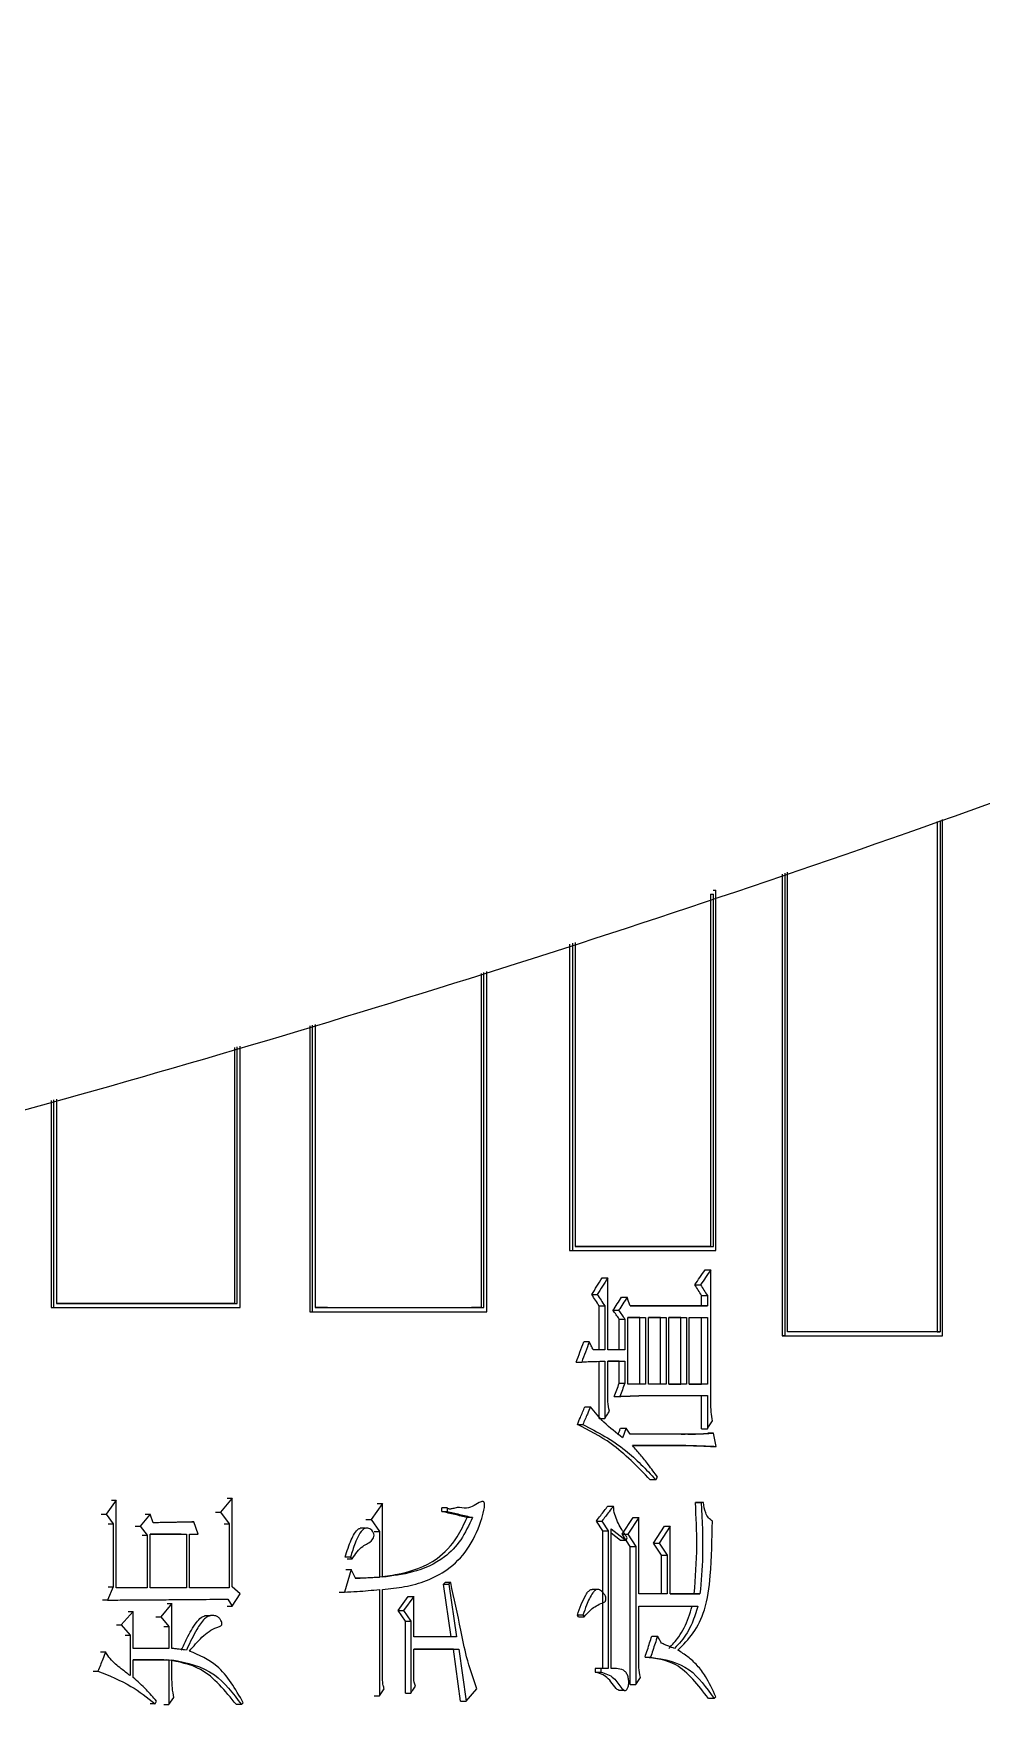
# Model space of a CAD drawing. Header units: millimetres. Extents: x 2642 to 4256, y 821 to 2003.
# Drawn here: x 3272.55 to 3284.23, y 1112.85 to 1133.43 of the extents above; entities that cross this region are included whole.
import ezdxf

# ---------------------------------------------------------------- set-up
doc = ezdxf.new("R2010")
doc.units = ezdxf.units.MM

msp = doc.modelspace()

# ---------------------------------------------------------------- linework, layer by layer
at = {"color": 7, "linetype": 'Continuous', "lineweight": 25}
for p, q in [((3283.686, 1123.724), (3283.686, 1117.44)), ((3283.723, 1123.738), (3283.723, 1117.44)), ((3283.753, 1117.39), (3283.753, 1123.749)), ((3281.774, 1123.077), (3281.774, 1117.39)), ((3281.81, 1123.089), (3281.81, 1117.39)), ((3281.841, 1117.44), (3281.841, 1123.099)), ((3280.925, 1122.88), (3280.96, 1122.88)), ((3280.96, 1118.439), (3280.96, 1122.88)), ((3280.893, 1122.83), (3280.928, 1122.83)), ((3280.893, 1122.83), (3280.893, 1118.489)), ((3280.928, 1118.489), (3280.928, 1122.83)), ((3279.224, 1122.236), (3279.224, 1118.489)), ((3279.156, 1122.213), (3279.156, 1118.439)), ((3279.191, 1122.225), (3279.191, 1118.439)), ((3278.068, 1121.854), (3278.068, 1117.736)), ((3278.101, 1117.736), (3278.101, 1121.865)), ((3278.135, 1117.686), (3278.135, 1121.876)), ((3275.954, 1121.206), (3275.954, 1117.686)), ((3275.986, 1121.216), (3275.986, 1117.686)), ((3276.021, 1121.226), (3276.021, 1117.736)), ((3275.029, 1120.939), (3275.029, 1117.786)), ((3275.06, 1117.786), (3275.06, 1120.949)), ((3275.095, 1117.736), (3275.095, 1120.959)), ((3272.767, 1120.287), (3272.767, 1117.736)), ((3272.796, 1120.295), (3272.796, 1117.736)), ((3272.833, 1120.306), (3272.833, 1117.786)), ((3279.156, 1118.439), (3280.925, 1118.439)), ((3279.156, 1118.439), (3279.191, 1118.439)), ((3279.191, 1118.439), (3280.96, 1118.439)), ((3279.224, 1118.489), (3280.928, 1118.489)), ((3280.893, 1118.489), (3279.224, 1118.489)), ((3280.893, 1118.489), (3280.928, 1118.489)), ((3280.925, 1118.439), (3280.96, 1118.439)), ((3280.825, 1118.201), (3280.895, 1118.201)), ((3279.557, 1118.103), (3279.626, 1118.103)), ((3279.626, 1117.216), (3279.626, 1118.103)), ((3280.7, 1118.017), (3280.77, 1118.017)), ((3272.767, 1117.736), (3275.064, 1117.736)), ((3272.767, 1117.736), (3272.796, 1117.736)), ((3275.029, 1117.786), (3275.06, 1117.786)), ((3275.064, 1117.736), (3275.095, 1117.736)), ((3276.172, 1117.736), (3276.021, 1117.736)), ((3278.068, 1117.736), (3277.946, 1117.736)), ((3278.068, 1117.736), (3278.101, 1117.736)), ((3279.429, 1117.898), (3279.498, 1117.898)), ((3279.521, 1117.757), (3279.59, 1117.757)), ((3279.521, 1117.216), (3279.521, 1117.757)), ((3279.59, 1117.757), (3279.59, 1117.216)), ((3279.691, 1117.703), (3279.76, 1117.703)), ((3279.797, 1117.865), (3279.866, 1117.865)), ((3280.854, 1117.757), (3279.902, 1117.757)), ((3279.902, 1117.757), (3280.783, 1117.757)), ((3280.783, 1117.887), (3280.854, 1117.887)), ((3280.783, 1117.757), (3280.783, 1117.887)), ((3280.783, 1117.757), (3280.854, 1117.757)), ((3280.854, 1117.887), (3280.854, 1117.757)), ((3275.954, 1117.686), (3276.021, 1117.686)), ((3275.954, 1117.686), (3275.986, 1117.686)), ((3276.512, 1117.686), (3278.101, 1117.686)), ((3278.101, 1117.686), (3278.135, 1117.686)), ((3279.769, 1117.595), (3279.838, 1117.595)), ((3279.769, 1117.216), (3279.769, 1117.595)), ((3279.838, 1117.595), (3279.838, 1117.216)), ((3279.874, 1116.794), (3279.874, 1117.616)), ((3279.874, 1117.616), (3280.092, 1117.616)), ((3280.022, 1117.616), (3279.874, 1117.616)), ((3280.022, 1117.616), (3280.092, 1117.616)), ((3280.022, 1116.794), (3280.022, 1117.616)), ((3280.092, 1117.616), (3280.092, 1116.794)), ((3280.127, 1116.794), (3280.127, 1117.616)), ((3280.127, 1117.616), (3280.345, 1117.616)), ((3280.275, 1117.616), (3280.127, 1117.616)), ((3280.275, 1117.616), (3280.345, 1117.616)), ((3280.275, 1116.794), (3280.275, 1117.616)), ((3280.345, 1117.616), (3280.345, 1116.794)), ((3280.38, 1116.794), (3280.38, 1117.616)), ((3280.38, 1117.616), (3280.596, 1117.616)), ((3280.526, 1117.616), (3280.38, 1117.616)), ((3280.526, 1117.616), (3280.596, 1117.616)), ((3280.526, 1116.794), (3280.526, 1117.616)), ((3280.596, 1117.616), (3280.596, 1116.794)), ((3280.631, 1116.794), (3280.631, 1117.616)), ((3280.631, 1117.616), (3280.854, 1117.616)), ((3280.783, 1116.794), (3280.783, 1117.616)), ((3280.854, 1117.616), (3280.854, 1116.794)), ((3279.399, 1117.314), (3279.33, 1117.314)), ((3281.774, 1117.39), (3283.716, 1117.39)), ((3281.81, 1117.39), (3281.774, 1117.39)), ((3283.686, 1117.44), (3283.723, 1117.44)), ((3279.59, 1117.216), (3279.448, 1117.216)), ((3279.838, 1117.216), (3279.626, 1117.216)), ((3279.237, 1117.065), (3279.306, 1117.065)), ((3279.521, 1116.372), (3279.521, 1117.076)), ((3279.59, 1117.076), (3279.59, 1116.372)), ((3279.626, 1117.076), (3279.838, 1117.076)), ((3279.626, 1116.675), (3279.626, 1117.076)), ((3279.769, 1117.076), (3279.626, 1117.076)), ((3279.769, 1117.076), (3279.838, 1117.076)), ((3279.769, 1116.805), (3279.769, 1117.076)), ((3279.838, 1117.076), (3279.838, 1116.805)), ((3279.769, 1116.805), (3279.838, 1116.805)), ((3280.092, 1116.794), (3279.874, 1116.794)), ((3280.345, 1116.794), (3280.127, 1116.794)), ((3280.596, 1116.794), (3280.38, 1116.794)), ((3280.38, 1116.794), (3280.526, 1116.794)), ((3280.596, 1116.794), (3280.526, 1116.794)), ((3280.854, 1116.794), (3280.631, 1116.794)), ((3280.631, 1116.794), (3280.783, 1116.794)), ((3280.854, 1116.794), (3280.783, 1116.794)), ((3279.344, 1116.513), (3279.413, 1116.513)), ((3279.705, 1116.643), (3279.775, 1116.643)), ((3280.071, 1116.654), (3280.854, 1116.654)), ((3280.783, 1116.243), (3280.783, 1116.654)), ((3280.854, 1116.654), (3280.854, 1116.243)), ((3279.252, 1116.297), (3279.32, 1116.297)), ((3279.521, 1116.372), (3279.59, 1116.372)), ((3279.783, 1116.253), (3279.852, 1116.253)), ((3279.902, 1116.178), (3279.852, 1116.253)), ((3280.603, 1116.178), (3279.902, 1116.178)), ((3280.533, 1116.178), (3280.579, 1116.178)), ((3280.783, 1116.243), (3280.854, 1116.243)), ((3280.93, 1116.189), (3280.859, 1116.189)), ((3280.964, 1116.026), (3280.93, 1116.189)), ((3279.93, 1116.037), (3280.631, 1116.037)), ((3280.561, 1116.037), (3279.93, 1116.037)), ((3280.561, 1116.037), (3280.631, 1116.037)), ((3280.894, 1116.026), (3280.964, 1116.026)), ((3280.218, 1115.615), (3280.24, 1115.648)), ((3280.218, 1115.615), (3280.149, 1115.615)), ((3273.57, 1115.366), (3273.446, 1115.193)), ((3273.51, 1115.366), (3273.57, 1115.366)), ((3273.57, 1114.285), (3273.57, 1115.366)), ((3274.999, 1115.388), (3274.854, 1115.215)), ((3274.936, 1115.388), (3274.999, 1115.388)), ((3274.999, 1114.296), (3274.999, 1115.388)), ((3276.851, 1115.323), (3276.71, 1115.128)), ((3276.786, 1115.323), (3276.851, 1115.323)), ((3276.851, 1114.415), (3276.851, 1115.323)), ((3277.647, 1115.269), (3277.58, 1115.269)), ((3277.58, 1115.226), (3277.58, 1115.269)), ((3277.647, 1115.269), (3277.647, 1115.226)), ((3279.628, 1115.291), (3279.697, 1115.291)), ((3280.707, 1115.334), (3280.777, 1115.334)), ((3280.734, 1115.334), (3280.707, 1115.334)), ((3280.805, 1115.334), (3280.734, 1115.334)), ((3280.805, 1115.334), (3280.777, 1115.334)), ((3273.386, 1115.193), (3273.446, 1115.193)), ((3273.446, 1115.193), (3273.532, 1115.074)), ((3273.471, 1115.074), (3273.532, 1115.074)), ((3273.532, 1115.074), (3273.532, 1114.296)), ((3273.803, 1115.042), (3273.864, 1115.042)), ((3273.988, 1115.193), (3273.864, 1115.042)), ((3273.864, 1115.042), (3273.949, 1114.934)), ((3273.927, 1115.193), (3273.988, 1115.193)), ((3274.026, 1115.085), (3273.988, 1115.193)), ((3274.464, 1115.096), (3274.526, 1115.096)), ((3274.579, 1114.945), (3274.526, 1115.096)), ((3274.792, 1115.215), (3274.854, 1115.215)), ((3274.854, 1115.215), (3274.961, 1115.074)), ((3274.898, 1115.074), (3274.961, 1115.074)), ((3274.961, 1115.074), (3274.961, 1114.285)), ((3276.645, 1115.128), (3276.71, 1115.128)), ((3276.71, 1115.128), (3276.814, 1114.977)), ((3277.58, 1115.226), (3277.647, 1115.226)), ((3277.961, 1115.15), (3277.894, 1115.15)), ((3279.486, 1115.107), (3279.555, 1115.107)), ((3279.564, 1114.988), (3279.486, 1115.107)), ((3279.555, 1115.107), (3279.633, 1114.988)), ((3279.804, 1114.945), (3279.938, 1115.15)), ((3280.008, 1115.15), (3279.874, 1114.945)), ((3279.938, 1115.15), (3280.008, 1115.15)), ((3280.008, 1114.209), (3280.008, 1115.15)), ((3280.191, 1114.836), (3280.324, 1115.042)), ((3280.394, 1115.042), (3280.261, 1114.836)), ((3280.324, 1115.042), (3280.394, 1115.042)), ((3280.394, 1114.209), (3280.394, 1115.042)), ((3273.888, 1114.934), (3273.949, 1114.934)), ((3273.949, 1114.934), (3273.949, 1114.285)), ((3273.988, 1114.285), (3273.988, 1114.945)), ((3273.988, 1114.945), (3274.434, 1114.945)), ((3274.372, 1114.945), (3273.988, 1114.945)), ((3274.372, 1114.945), (3274.434, 1114.945)), ((3274.434, 1114.945), (3274.434, 1114.285)), ((3274.472, 1114.945), (3274.579, 1114.945)), ((3274.472, 1114.285), (3274.472, 1114.945)), ((3274.517, 1114.945), (3274.579, 1114.945)), ((3276.639, 1115.018), (3276.574, 1115.018)), ((3276.749, 1114.977), (3276.814, 1114.977)), ((3276.814, 1114.977), (3276.814, 1114.415)), ((3279.564, 1114.988), (3279.633, 1114.988)), ((3279.564, 1113.29), (3279.564, 1114.988)), ((3279.633, 1114.988), (3279.633, 1113.29)), ((3279.668, 1115.01), (3279.852, 1114.869)), ((3279.668, 1113.29), (3279.668, 1115.01)), ((3279.783, 1114.869), (3279.668, 1114.957)), ((3279.852, 1114.869), (3279.783, 1114.869)), ((3279.804, 1114.945), (3279.874, 1114.945)), ((3279.903, 1114.793), (3279.804, 1114.945)), ((3279.852, 1114.869), (3279.866, 1114.901)), ((3279.874, 1114.945), (3279.972, 1114.793)), ((3280.191, 1114.836), (3280.261, 1114.836)), ((3280.289, 1114.685), (3280.191, 1114.836)), ((3280.261, 1114.836), (3280.359, 1114.685)), ((3276.415, 1114.642), (3276.479, 1114.642)), ((3279.903, 1114.793), (3279.972, 1114.793)), ((3279.903, 1113.095), (3279.903, 1114.793)), ((3279.972, 1114.793), (3279.972, 1113.095)), ((3280.289, 1114.685), (3280.359, 1114.685)), ((3280.289, 1114.209), (3280.289, 1114.685)), ((3280.359, 1114.685), (3280.359, 1114.209)), ((3276.465, 1114.512), (3276.382, 1114.231)), ((3276.4, 1114.512), (3276.465, 1114.512)), ((3276.517, 1114.404), (3276.465, 1114.512)), ((3276.749, 1114.415), (3276.814, 1114.415)), ((3273.532, 1114.296), (3273.462, 1114.133)), ((3273.949, 1114.285), (3273.57, 1114.285)), ((3274.434, 1114.285), (3273.988, 1114.285)), ((3274.961, 1114.285), (3274.472, 1114.285)), ((3275.098, 1114.209), (3274.999, 1114.296)), ((3274.999, 1114.058), (3275.098, 1114.209)), ((3276.318, 1114.231), (3276.382, 1114.231)), ((3276.814, 1114.263), (3276.814, 1112.954)), ((3276.851, 1113.171), (3276.851, 1114.263)), ((3277.624, 1114.35), (3277.602, 1114.328)), ((3277.602, 1114.328), (3277.669, 1114.328)), ((3277.697, 1113.679), (3277.602, 1114.328)), ((3277.691, 1114.35), (3277.624, 1114.35)), ((3277.691, 1114.35), (3277.669, 1114.328)), ((3277.669, 1114.328), (3277.764, 1113.679)), ((3279.505, 1114.265), (3279.435, 1114.265)), ((3280.359, 1114.209), (3280.008, 1114.209)), ((3280.763, 1114.209), (3280.394, 1114.209)), ((3280.394, 1114.209), (3280.693, 1114.209)), ((3280.693, 1114.209), (3280.763, 1114.209)), ((3273.462, 1114.133), (3273.401, 1114.133)), ((3274.257, 1114.09), (3274.119, 1113.928)), ((3274.196, 1114.09), (3274.257, 1114.09)), ((3274.257, 1113.538), (3274.257, 1114.09)), ((3274.936, 1114.058), (3274.999, 1114.058)), ((3274.946, 1114.144), (3274.999, 1114.058)), ((3277.044, 1114.003), (3277.169, 1114.177)), ((3277.044, 1114.003), (3277.11, 1114.003)), ((3277.133, 1113.874), (3277.044, 1114.003)), ((3277.235, 1114.177), (3277.11, 1114.003)), ((3277.11, 1114.003), (3277.198, 1113.874)), ((3277.169, 1114.177), (3277.235, 1114.177)), ((3277.235, 1113.679), (3277.235, 1114.177)), ((3280.008, 1113.398), (3280.008, 1114.058)), ((3280.008, 1114.058), (3280.735, 1114.058)), ((3273.572, 1113.83), (3273.632, 1113.83)), ((3273.779, 1113.993), (3273.632, 1113.83)), ((3273.632, 1113.83), (3273.741, 1113.701)), ((3273.718, 1113.993), (3273.779, 1113.993)), ((3273.779, 1113.538), (3273.779, 1113.993)), ((3274.057, 1113.928), (3274.119, 1113.928)), ((3274.119, 1113.928), (3274.219, 1113.809)), ((3274.157, 1113.809), (3274.219, 1113.809)), ((3274.219, 1113.809), (3274.219, 1113.538)), ((3274.722, 1113.939), (3274.659, 1113.939)), ((3277.133, 1113.874), (3277.198, 1113.874)), ((3277.133, 1112.987), (3277.133, 1113.874)), ((3279.32, 1113.949), (3279.252, 1113.949)), ((3279.266, 1113.928), (3279.252, 1113.949)), ((3279.266, 1113.928), (3279.334, 1113.928)), ((3279.32, 1113.949), (3279.334, 1113.928)), ((3273.68, 1113.701), (3273.741, 1113.701)), ((3273.741, 1113.701), (3273.741, 1113.203)), ((3277.764, 1113.679), (3277.235, 1113.679)), ((3280.17, 1113.69), (3280.24, 1113.69)), ((3273.378, 1113.495), (3273.438, 1113.495)), ((3274.219, 1113.538), (3273.779, 1113.538)), ((3273.779, 1113.398), (3274.219, 1113.398)), ((3273.779, 1113.181), (3273.779, 1113.398)), ((3274.157, 1113.398), (3273.779, 1113.398)), ((3274.157, 1113.398), (3274.219, 1113.398)), ((3274.219, 1113.398), (3274.219, 1112.846)), ((3274.257, 1113.149), (3274.257, 1113.398)), ((3277.235, 1113.528), (3277.793, 1113.528)), ((3277.235, 1113.203), (3277.235, 1113.528)), ((3277.726, 1113.528), (3277.235, 1113.528)), ((3277.726, 1113.528), (3277.793, 1113.528)), ((3277.814, 1112.889), (3277.726, 1113.528)), ((3277.793, 1113.528), (3277.881, 1112.889)), ((3280.086, 1113.43), (3280.155, 1113.43)), ((3273.285, 1113.257), (3273.345, 1113.257)), ((3279.472, 1113.29), (3279.472, 1113.246)), ((3279.541, 1113.29), (3279.472, 1113.29)), ((3279.472, 1113.246), (3279.541, 1113.246)), ((3279.541, 1113.29), (3279.541, 1113.246)), ((3279.633, 1113.29), (3279.541, 1113.29)), ((3279.7, 1113.291), (3279.668, 1113.291)), ((3279.972, 1113.095), (3280.029, 1113.181)), ((3276.814, 1112.954), (3276.873, 1113.041)), ((3277.133, 1112.987), (3277.198, 1112.987)), ((3277.881, 1112.889), (3278.012, 1113.041)), ((3279.762, 1113.022), (3279.831, 1113.022)), ((3279.903, 1113.095), (3279.972, 1113.095)), ((3274.05, 1112.857), (3274.065, 1112.889)), ((3274.219, 1112.846), (3274.28, 1112.933)), ((3275.113, 1112.846), (3275.136, 1112.868)), ((3276.749, 1112.954), (3276.814, 1112.954)), ((3277.814, 1112.889), (3277.881, 1112.889)), ((3280.937, 1112.922), (3280.866, 1112.922)), ((3280.937, 1112.922), (3280.958, 1112.943))]:
    msp.add_line(p, q, dxfattribs=at)
at = {"color": 7, "linetype": 'Continuous', "lineweight": 25, "flags": 128}
for points in [[(3280.895, 1116.6), (3280.895, 1117.194), (3280.895, 1118.201)], [(3279.902, 1117.757), (3279.884, 1117.811), (3279.866, 1117.865)], [(3279.852, 1116.253), (3279.836, 1116.209), (3279.823, 1116.172), (3279.81, 1116.134)], [(3276.457, 1114.663), (3276.433, 1114.663), (3276.413, 1114.663), (3276.392, 1114.663)], [(3276.457, 1114.663), (3276.468, 1114.653), (3276.479, 1114.642)], [(3273.471, 1114.296), (3273.486, 1114.296), (3273.501, 1114.296), (3273.532, 1114.296)], [(3277.198, 1113.874), (3277.198, 1113.43), (3277.198, 1112.987)], [(3274.05, 1112.857), (3274.026, 1112.857), (3274.007, 1112.857), (3273.988, 1112.857)], [(3274.157, 1112.846), (3274.172, 1112.846), (3274.188, 1112.846), (3274.219, 1112.846)], [(3275.113, 1112.846), (3275.09, 1112.846), (3275.07, 1112.846), (3275.05, 1112.846)]]:
    msp.add_lwpolyline(points, dxfattribs=at)
at = {"color": 7, "linetype": 'Continuous', "lineweight": 25}
for points, knots in [([(3226.434, 1113.962), (3228.995, 1113.987), (3232.575, 1114.021), (3237.844, 1114.3), (3242.309, 1114.636), (3247.625, 1115.201), (3253.194, 1115.974), (3259.007, 1116.985), (3264.978, 1118.241), (3271.054, 1119.751), (3277.192, 1121.522), (3283.358, 1123.556), (3289.521, 1125.856), (3295.658, 1128.421), (3301.746, 1131.251), (3307.766, 1134.345), (3313.698, 1137.7), (3319.527, 1141.312), (3325.237, 1145.177), (3330.813, 1149.291), (3336.24, 1153.649), (3341.506, 1158.243), (3346.597, 1163.067), (3351.502, 1168.115), (3356.209, 1173.378), (3360.707, 1178.848), (3364.985, 1184.516), (3369.034, 1190.373), (3372.843, 1196.41), (3376.405, 1202.616), (3379.71, 1208.981), (3382.751, 1215.493), (3385.52, 1222.142), (3388.01, 1228.917), (3390.216, 1235.804), (3392.131, 1242.793), (3393.749, 1249.871), (3395.067, 1257.025), (3396.08, 1264.241), (3396.784, 1271.509), (3397.177, 1278.813), (3397.256, 1286.141), (3397.019, 1293.479), (3396.465, 1300.813), (3395.593, 1308.131), (3394.402, 1315.418), (3392.894, 1322.661), (3391.069, 1329.845), (3388.929, 1336.958), (3386.475, 1343.986), (3383.71, 1350.914), (3380.637, 1357.731), (3377.26, 1364.421), (3373.583, 1370.973), (3369.609, 1377.373), (3365.344, 1383.609), (3360.793, 1389.667), (3355.961, 1395.535), (3350.854, 1401.201), (3345.477, 1406.654), (3340.03, 1411.701), (3334.557, 1416.354), (3329.099, 1420.623), (3323.474, 1424.666), (3317.692, 1428.474), (3311.765, 1432.042), (3305.703, 1435.364), (3299.517, 1438.434), (3293.22, 1441.248), (3286.826, 1443.8), (3280.351, 1446.086), (3273.814, 1448.102), (3267.239, 1449.845), (3260.666, 1451.309), (3254.172, 1452.491), (3247.882, 1453.388), (3242.359, 1453.972), (3237.476, 1454.339), (3232.652, 1454.579), (3226.677, 1454.696), (3221.161, 1454.586), (3215.891, 1454.314), (3211.427, 1453.976), (3206.111, 1453.411), (3200.542, 1452.638), (3194.729, 1451.628), (3188.757, 1450.372), (3182.681, 1448.861), (3176.543, 1447.091), (3170.378, 1445.056), (3164.215, 1442.757), (3158.078, 1440.192), (3151.99, 1437.361), (3145.97, 1434.268), (3140.037, 1430.913), (3134.208, 1427.301), (3128.498, 1423.435), (3122.923, 1419.321), (3117.496, 1414.964), (3112.23, 1410.37), (3107.139, 1405.545), (3102.234, 1400.497), (3097.527, 1395.235), (3093.029, 1389.765), (3088.751, 1384.096), (3084.702, 1378.239), (3080.893, 1372.202), (3077.331, 1365.997), (3074.026, 1359.632), (3070.983, 1353.12), (3068.221, 1346.468), (3065.884, 1340.186), (3064.606, 1336.081), (3064.042, 1334.273)], [0, 0, 0, 0, 0.0102074, 0.014274, 0.021037, 0.0280561, 0.0355867, 0.0434511, 0.0515783, 0.0599113, 0.0684099, 0.0770439, 0.085791, 0.0946336, 0.1035582, 0.112554, 0.1216124, 0.1307262, 0.1398897, 0.1490979, 0.1583469, 0.1676331, 0.1769537, 0.1863062, 0.1956884, 0.2050985, 0.2145348, 0.2239961, 0.233481, 0.2429885, 0.2525178, 0.262068, 0.2716385, 0.2812287, 0.2908382, 0.3004664, 0.3101132, 0.3197782, 0.3294613, 0.3391624, 0.3488814, 0.3586183, 0.3683733, 0.3781464, 0.387938, 0.3977483, 0.4075776, 0.4174265, 0.4272956, 0.4371854, 0.4470968, 0.4570307, 0.4669882, 0.4769704, 0.486979, 0.4970156, 0.5070822, 0.5171812, 0.5273154, 0.5374882, 0.5477037, 0.5569145, 0.5661226, 0.5753266, 0.5845258, 0.5937191, 0.6029052, 0.6120821, 0.6212471, 0.6303962, 0.6395236, 0.6486197, 0.6576679, 0.6666375, 0.6754633, 0.6839789, 0.6919633, 0.6976055, 0.7035012, 0.7112199, 0.7214273, 0.7254939, 0.7322569, 0.739276, 0.7468066, 0.754671, 0.7627982, 0.7711312, 0.7796298, 0.7882638, 0.7970109, 0.8058535, 0.8147781, 0.8237739, 0.8328323, 0.8419461, 0.8511096, 0.8603178, 0.8695668, 0.878853, 0.8881736, 0.8975261, 0.9069083, 0.9163184, 0.9257547, 0.935216, 0.9447009, 0.9542084, 0.9637377, 0.9732879, 0.9828584, 0.9924486, 1, 1, 1, 1]), ([(3280.7, 1118.017), (3280.721, 1118.047), (3280.762, 1118.109), (3280.804, 1118.17), (3280.825, 1118.201)], [0, 0, 0, 0, 0.499999, 1, 1, 1, 1]), ([(3280.895, 1118.201), (3280.874, 1118.17), (3280.833, 1118.109), (3280.791, 1118.047), (3280.77, 1118.017)], [0, 0, 0, 0, 0.5, 1, 1, 1, 1]), ([(3279.429, 1117.898), (3279.451, 1117.932), (3279.493, 1118), (3279.536, 1118.069), (3279.557, 1118.103)], [0, 0, 0, 0, 0.499999, 1, 1, 1, 1]), ([(3279.626, 1118.103), (3279.605, 1118.069), (3279.562, 1118), (3279.519, 1117.932), (3279.498, 1117.898)], [0, 0, 0, 0, 0.5, 1, 1, 1, 1]), ([(3280.783, 1117.887), (3280.769, 1117.909), (3280.741, 1117.952), (3280.714, 1117.995), (3280.7, 1118.017)], [0, 0, 0, 0, 0.5, 1, 1, 1, 1]), ([(3280.77, 1118.017), (3280.784, 1117.995), (3280.812, 1117.952), (3280.84, 1117.909), (3280.854, 1117.887)], [0, 0, 0, 0, 0.499999, 1, 1, 1, 1]), ([(3272.796, 1117.736), (3273.029, 1117.736), (3273.495, 1117.736), (3274.262, 1117.736), (3274.793, 1117.736), (3275.095, 1117.736)], [0, 0, 0, 0, 0.300085, 0.60017, 1, 1, 1, 1]), ([(3272.833, 1117.786), (3273.065, 1117.786), (3273.531, 1117.786), (3274.274, 1117.786), (3274.781, 1117.786), (3275.06, 1117.786)], [0, 0, 0, 0, 0.30968, 0.61936, 1, 1, 1, 1]), ([(3275.029, 1117.786), (3274.846, 1117.786), (3274.479, 1117.786), (3273.75, 1117.786), (3273.197, 1117.786), (3272.833, 1117.786)], [0, 0, 0, 0, 0.2534485, 0.506897, 1, 1, 1, 1]), ([(3276.021, 1117.736), (3276.239, 1117.736), (3276.674, 1117.736), (3277.368, 1117.736), (3277.841, 1117.736), (3278.101, 1117.736)], [0, 0, 0, 0, 0.309921, 0.619841, 1, 1, 1, 1]), ([(3279.521, 1117.757), (3279.506, 1117.781), (3279.475, 1117.827), (3279.445, 1117.874), (3279.429, 1117.898)], [0, 0, 0, 0, 0.5, 1, 1, 1, 1]), ([(3279.498, 1117.898), (3279.513, 1117.874), (3279.544, 1117.827), (3279.575, 1117.781), (3279.59, 1117.757)], [0, 0, 0, 0, 0.499999, 1, 1, 1, 1]), ([(3279.691, 1117.703), (3279.709, 1117.73), (3279.744, 1117.784), (3279.78, 1117.838), (3279.797, 1117.865)], [0, 0, 0, 0, 0.4999987, 1, 1, 1, 1]), ([(3279.769, 1117.595), (3279.756, 1117.613), (3279.73, 1117.649), (3279.704, 1117.685), (3279.691, 1117.703)], [0, 0, 0, 0, 0.5000002, 1, 1, 1, 1]), ([(3279.866, 1117.865), (3279.849, 1117.838), (3279.813, 1117.784), (3279.778, 1117.73), (3279.76, 1117.703)], [0, 0, 0, 0, 0.499999, 1, 1, 1, 1]), ([(3279.76, 1117.703), (3279.773, 1117.685), (3279.799, 1117.649), (3279.825, 1117.613), (3279.838, 1117.595)], [0, 0, 0, 0, 0.499999, 1, 1, 1, 1]), ([(3275.986, 1117.686), (3276.204, 1117.686), (3276.639, 1117.686), (3277.357, 1117.686), (3277.852, 1117.686), (3278.135, 1117.686)], [0, 0, 0, 0, 0.300081, 0.600162, 1, 1, 1, 1]), ([(3279.237, 1117.065), (3279.253, 1117.106), (3279.284, 1117.189), (3279.314, 1117.272), (3279.33, 1117.314)], [0, 0, 0, 0, 0.5, 1, 1, 1, 1]), ([(3279.399, 1117.314), (3279.383, 1117.272), (3279.352, 1117.189), (3279.321, 1117.106), (3279.306, 1117.065)], [0, 0, 0, 0, 0.499999, 1, 1, 1, 1]), ([(3279.448, 1117.216), (3279.44, 1117.232), (3279.423, 1117.265), (3279.407, 1117.297), (3279.399, 1117.314)], [0, 0, 0, 0, 0.500001, 1, 1, 1, 1]), ([(3281.81, 1117.39), (3282.007, 1117.39), (3282.403, 1117.39), (3283.052, 1117.39), (3283.498, 1117.39), (3283.753, 1117.39)], [0, 0, 0, 0, 0.300081, 0.600162, 1, 1, 1, 1]), ([(3283.723, 1117.44), (3283.532, 1117.44), (3283.149, 1117.44), (3282.523, 1117.44), (3282.083, 1117.44), (3281.841, 1117.44)], [0, 0, 0, 0, 0.3099206, 0.6198411, 1, 1, 1, 1]), ([(3283.686, 1117.44), (3283.532, 1117.44), (3283.223, 1117.44), (3282.612, 1117.44), (3282.147, 1117.44), (3281.841, 1117.44)], [0, 0, 0, 0, 0.254867, 0.509735, 1, 1, 1, 1]), ([(3279.306, 1117.065), (3279.332, 1117.067), (3279.385, 1117.071), (3279.48, 1117.075), (3279.548, 1117.075), (3279.59, 1117.076)], [0, 0, 0, 0, 0.276869, 0.553757, 1, 1, 1, 1]), ([(3279.647, 1116.459), (3279.64, 1116.499), (3279.627, 1116.57), (3279.626, 1116.643), (3279.626, 1116.675)], [0, 0, 0, 0, 0.558835, 1, 1, 1, 1]), ([(3279.705, 1116.643), (3279.716, 1116.67), (3279.737, 1116.724), (3279.758, 1116.778), (3279.769, 1116.805)], [0, 0, 0, 0, 0.499999, 1, 1, 1, 1]), ([(3279.838, 1116.805), (3279.828, 1116.778), (3279.806, 1116.724), (3279.785, 1116.67), (3279.775, 1116.643)], [0, 0, 0, 0, 0.5, 1, 1, 1, 1]), ([(3279.252, 1116.297), (3279.264, 1116.326), (3279.286, 1116.376), (3279.316, 1116.448), (3279.335, 1116.492), (3279.344, 1116.513)], [0, 0, 0, 0, 0.402506, 0.701253, 1, 1, 1, 1]), ([(3279.413, 1116.513), (3279.4, 1116.484), (3279.379, 1116.433), (3279.348, 1116.361), (3279.329, 1116.318), (3279.32, 1116.297)], [0, 0, 0, 0, 0.402372, 0.701186, 1, 1, 1, 1]), ([(3279.81, 1116.134), (3279.731, 1116.194), (3279.588, 1116.3), (3279.467, 1116.448), (3279.413, 1116.513)], [0, 0, 0, 0, 0.5582906, 1, 1, 1, 1]), ([(3279.775, 1116.643), (3279.777, 1116.643), (3279.781, 1116.643), (3279.787, 1116.643), (3279.792, 1116.644), (3279.796, 1116.644), (3279.801, 1116.644), (3279.805, 1116.644), (3279.81, 1116.644), (3279.814, 1116.644), (3279.819, 1116.645), (3279.823, 1116.645), (3279.828, 1116.645), (3279.833, 1116.645), (3279.838, 1116.645), (3279.842, 1116.645), (3279.847, 1116.646), (3279.855, 1116.646), (3279.864, 1116.646), (3279.873, 1116.646), (3279.882, 1116.647), (3279.891, 1116.647), (3279.9, 1116.647), (3279.909, 1116.648), (3279.918, 1116.648), (3279.929, 1116.649), (3279.938, 1116.649), (3279.947, 1116.649), (3279.957, 1116.65), (3279.966, 1116.65), (3279.975, 1116.65), (3279.984, 1116.651), (3279.993, 1116.651), (3280.002, 1116.651), (3280.008, 1116.651), (3280.015, 1116.652), (3280.022, 1116.652), (3280.028, 1116.652), (3280.032, 1116.652), (3280.037, 1116.652), (3280.041, 1116.653), (3280.046, 1116.653), (3280.05, 1116.653), (3280.055, 1116.653), (3280.06, 1116.653), (3280.065, 1116.654), (3280.069, 1116.654), (3280.071, 1116.654)], [0, 0, 0, 0, 0.0228582, 0.0457162, 0.0571452, 0.0685742, 0.0914321, 0.1028611, 0.1142901, 0.1371481, 0.1485771, 0.1600061, 0.1828641, 0.1942931, 0.217151, 0.22858, 0.240009, 0.262867, 0.308583, 0.3314409, 0.3542989, 0.4000149, 0.4228729, 0.4457309, 0.4914468, 0.5143048, 0.5600208, 0.5828788, 0.6057367, 0.6514527, 0.6743107, 0.6971687, 0.7428846, 0.7657426, 0.7886006, 0.8114586, 0.8343166, 0.8571745, 0.8686035, 0.8800325, 0.9028905, 0.9143195, 0.9257485, 0.9486065, 0.9600355, 0.9800177, 1, 1, 1, 1]), ([(3280.916, 1116.34), (3280.911, 1116.376), (3280.902, 1116.437), (3280.896, 1116.524), (3280.895, 1116.575), (3280.895, 1116.6)], [0, 0, 0, 0, 0.425218, 0.711978, 1, 1, 1, 1]), ([(3280.149, 1115.615), (3279.994, 1115.776), (3279.719, 1116.061), (3279.393, 1116.225), (3279.252, 1116.297)], [0, 0, 0, 0, 0.563504, 1, 1, 1, 1]), ([(3279.32, 1116.297), (3279.501, 1116.202), (3279.825, 1116.033), (3280.097, 1115.744), (3280.218, 1115.615)], [0, 0, 0, 0, 0.556051, 1, 1, 1, 1]), ([(3279.59, 1116.372), (3279.6, 1116.387), (3279.619, 1116.416), (3279.638, 1116.445), (3279.647, 1116.459)], [0, 0, 0, 0, 0.5, 1, 1, 1, 1]), ([(3280.854, 1116.243), (3280.864, 1116.259), (3280.885, 1116.291), (3280.906, 1116.324), (3280.916, 1116.34)], [0, 0, 0, 0, 0.499999, 1, 1, 1, 1]), ([(3279.756, 1116.179), (3279.757, 1116.179), (3279.761, 1116.191), (3279.77, 1116.216), (3279.779, 1116.241), (3279.783, 1116.253)], [0, 0, 0, 0, 0.010312, 0.505157, 1, 1, 1, 1]), ([(3280.93, 1116.189), (3280.927, 1116.188), (3280.922, 1116.188), (3280.912, 1116.187), (3280.902, 1116.186), (3280.892, 1116.185), (3280.886, 1116.185), (3280.881, 1116.184), (3280.876, 1116.184), (3280.869, 1116.183), (3280.862, 1116.183), (3280.852, 1116.182), (3280.841, 1116.181), (3280.831, 1116.181), (3280.821, 1116.18), (3280.811, 1116.18), (3280.801, 1116.179), (3280.791, 1116.179), (3280.781, 1116.179), (3280.771, 1116.178), (3280.76, 1116.178), (3280.75, 1116.178), (3280.74, 1116.178), (3280.73, 1116.178), (3280.72, 1116.178), (3280.71, 1116.178), (3280.702, 1116.177), (3280.694, 1116.177), (3280.688, 1116.177), (3280.682, 1116.177), (3280.677, 1116.177), (3280.672, 1116.177), (3280.666, 1116.177), (3280.661, 1116.177), (3280.656, 1116.177), (3280.651, 1116.177), (3280.646, 1116.178), (3280.641, 1116.178), (3280.636, 1116.178), (3280.631, 1116.178), (3280.626, 1116.178), (3280.621, 1116.178), (3280.616, 1116.178), (3280.609, 1116.178), (3280.606, 1116.178), (3280.603, 1116.178)], [0, 0, 0, 0, 0.023274, 0.046547, 0.093095, 0.116368, 0.139642, 0.151279, 0.162916, 0.18619, 0.209463, 0.232737, 0.279285, 0.302558, 0.325832, 0.372379, 0.395653, 0.418927, 0.465474, 0.488748, 0.512022, 0.558569, 0.581843, 0.605117, 0.651664, 0.674938, 0.698211, 0.721485, 0.744759, 0.756396, 0.779669, 0.791306, 0.802943, 0.826217, 0.837854, 0.84949, 0.872764, 0.884401, 0.896038, 0.919311, 0.930948, 0.942585, 0.965859, 0.977496, 1, 1, 1, 1]), ([(3280.612, 1116.178), (3280.627, 1116.178), (3280.675, 1116.177), (3280.757, 1116.18), (3280.825, 1116.186), (3280.859, 1116.189)], [0, 0, 0, 0, 0.171827, 0.585698, 1, 1, 1, 1]), ([(3280.24, 1115.648), (3280.202, 1115.7), (3280.135, 1115.795), (3280.03, 1115.922), (3279.963, 1115.999), (3279.93, 1116.037)], [0, 0, 0, 0, 0.38007, 0.689866, 1, 1, 1, 1]), ([(3280.894, 1116.026), (3280.853, 1116.028), (3280.777, 1116.03), (3280.666, 1116.034), (3280.596, 1116.036), (3280.561, 1116.037)], [0, 0, 0, 0, 0.371274, 0.685636, 1, 1, 1, 1]), ([(3280.631, 1116.037), (3280.634, 1116.037), (3280.639, 1116.037), (3280.645, 1116.037), (3280.65, 1116.037), (3280.656, 1116.036), (3280.661, 1116.036), (3280.666, 1116.036), (3280.671, 1116.036), (3280.676, 1116.036), (3280.681, 1116.036), (3280.687, 1116.035), (3280.693, 1116.035), (3280.701, 1116.035), (3280.711, 1116.035), (3280.721, 1116.034), (3280.732, 1116.034), (3280.742, 1116.034), (3280.752, 1116.033), (3280.763, 1116.033), (3280.773, 1116.033), (3280.783, 1116.032), (3280.794, 1116.032), (3280.804, 1116.032), (3280.814, 1116.031), (3280.824, 1116.031), (3280.832, 1116.031), (3280.84, 1116.03), (3280.848, 1116.03), (3280.855, 1116.03), (3280.863, 1116.03), (3280.87, 1116.029), (3280.875, 1116.029), (3280.88, 1116.029), (3280.885, 1116.029), (3280.89, 1116.029), (3280.895, 1116.029), (3280.9, 1116.028), (3280.906, 1116.028), (3280.911, 1116.028), (3280.916, 1116.028), (3280.921, 1116.028), (3280.926, 1116.028), (3280.931, 1116.027), (3280.936, 1116.027), (3280.941, 1116.027), (3280.947, 1116.027), (3280.952, 1116.027), (3280.957, 1116.027), (3280.962, 1116.026), (3280.964, 1116.026)], [0, 0, 0, 0, 0.023174, 0.046349, 0.057936, 0.069523, 0.092698, 0.104285, 0.115872, 0.139047, 0.150634, 0.162221, 0.185396, 0.20857, 0.231745, 0.278094, 0.301268, 0.324442, 0.370791, 0.393966, 0.41714, 0.463489, 0.486664, 0.509838, 0.556187, 0.579362, 0.602536, 0.625711, 0.648885, 0.672059, 0.695234, 0.718408, 0.729996, 0.741583, 0.764757, 0.776345, 0.787932, 0.811106, 0.822693, 0.834281, 0.857455, 0.869042, 0.88063, 0.903804, 0.915391, 0.926979, 0.950153, 0.96174, 0.973327, 1, 1, 1, 1]), ([(3276.851, 1114.263), (3276.942, 1114.273), (3277.217, 1114.302), (3277.59, 1114.431), (3277.909, 1114.742), (3278.041, 1115.021), (3278.097, 1115.215), (3278.11, 1115.291), (3278.108, 1115.323), (3278.105, 1115.334), (3278.101, 1115.342), (3278.095, 1115.346), (3278.083, 1115.349), (3278.042, 1115.337), (3277.98, 1115.294), (3277.88, 1115.253), (3277.791, 1115.283), (3277.722, 1115.26), (3277.685, 1115.253), (3277.662, 1115.257), (3277.652, 1115.263), (3277.648, 1115.268), (3277.647, 1115.269)], [0, 0, 0, 0, 0.12969, 0.391826, 0.53917, 0.686254, 0.737833, 0.763743, 0.768247, 0.772786, 0.775634, 0.778494, 0.782467, 0.792759, 0.837973, 0.883317, 0.939016, 0.96559, 0.984609, 0.99227, 0.998264, 1, 1, 1, 1]), ([(3279.486, 1115.107), (3279.504, 1115.13), (3279.536, 1115.172), (3279.584, 1115.233), (3279.613, 1115.272), (3279.628, 1115.291)], [0, 0, 0, 0, 0.376207, 0.688103, 1, 1, 1, 1]), ([(3279.697, 1115.291), (3279.679, 1115.268), (3279.646, 1115.226), (3279.599, 1115.164), (3279.57, 1115.126), (3279.555, 1115.107)], [0, 0, 0, 0, 0.375947, 0.687973, 1, 1, 1, 1]), ([(3279.866, 1114.901), (3279.841, 1114.939), (3279.798, 1115.001), (3279.747, 1115.098), (3279.708, 1115.187), (3279.701, 1115.256), (3279.697, 1115.291)], [0, 0, 0, 0, 0.334836, 0.553745, 0.775373, 1, 1, 1, 1]), ([(3280.693, 1114.209), (3280.708, 1114.407), (3280.736, 1114.782), (3280.716, 1115.157), (3280.707, 1115.334)], [0, 0, 0, 0, 0.529593, 1, 1, 1, 1]), ([(3280.777, 1115.334), (3280.789, 1115.114), (3280.808, 1114.738), (3280.777, 1114.364), (3280.763, 1114.209)], [0, 0, 0, 0, 0.586461, 1, 1, 1, 1]), ([(3280.916, 1115.107), (3280.899, 1115.118), (3280.865, 1115.141), (3280.823, 1115.222), (3280.812, 1115.291), (3280.805, 1115.334)], [0, 0, 0, 0, 0.268929, 0.548046, 1, 1, 1, 1]), ([(3274.526, 1115.096), (3274.464, 1115.095), (3274.399, 1115.093), (3274.33, 1115.092), (3274.315, 1115.091), (3274.299, 1115.091), (3274.284, 1115.091), (3274.268, 1115.09), (3274.253, 1115.09), (3274.234, 1115.09), (3274.218, 1115.089), (3274.203, 1115.089), (3274.188, 1115.089), (3274.172, 1115.088), (3274.145, 1115.088), (3274.098, 1115.087), (3274.054, 1115.086), (3274.026, 1115.085)], [0, 0, 0, 0, 0.369844, 0.392959, 0.416074, 0.462305, 0.48542, 0.508535, 0.554765, 0.577881, 0.624111, 0.647226, 0.670342, 0.716572, 0.739687, 0.832148, 1, 1, 1, 1]), ([(3276.786, 1114.415), (3276.869, 1114.426), (3277.122, 1114.459), (3277.48, 1114.573), (3277.761, 1114.866), (3277.856, 1115.069), (3277.894, 1115.15)], [0, 0, 0, 0, 0.194025, 0.585754, 0.833326, 1, 1, 1, 1]), ([(3277.961, 1115.15), (3277.916, 1115.055), (3277.825, 1114.864), (3277.577, 1114.607), (3277.238, 1114.467), (3276.975, 1114.431), (3276.851, 1114.415)], [0, 0, 0, 0, 0.194334, 0.390703, 0.714344, 1, 1, 1, 1]), ([(3277.894, 1115.15), (3277.844, 1115.162), (3277.766, 1115.181), (3277.662, 1115.206), (3277.607, 1115.219), (3277.58, 1115.226)], [0, 0, 0, 0, 0.482237, 0.741118, 1, 1, 1, 1]), ([(3277.647, 1115.226), (3277.697, 1115.214), (3277.775, 1115.195), (3277.88, 1115.17), (3277.934, 1115.157), (3277.961, 1115.15)], [0, 0, 0, 0, 0.481628, 0.740814, 1, 1, 1, 1]), ([(3280.492, 1113.517), (3280.557, 1113.583), (3280.689, 1113.715), (3280.844, 1114.03), (3280.905, 1114.514), (3280.912, 1114.882), (3280.916, 1115.107)], [0, 0, 0, 0, 0.189312, 0.380663, 0.622562, 1, 1, 1, 1]), ([(3276.392, 1114.663), (3276.414, 1114.737), (3276.445, 1114.839), (3276.504, 1114.952), (3276.541, 1115.005), (3276.568, 1115.015), (3276.574, 1115.017)], [0, 0, 0, 0, 0.537893, 0.745384, 0.947325, 1, 1, 1, 1]), ([(3276.479, 1114.642), (3276.518, 1114.701), (3276.585, 1114.805), (3276.701, 1114.838), (3276.743, 1114.899), (3276.75, 1114.935), (3276.738, 1114.969), (3276.719, 1114.993), (3276.697, 1115.013), (3276.672, 1115.022), (3276.646, 1115.021), (3276.602, 1115.003), (3276.556, 1114.934), (3276.504, 1114.814), (3276.475, 1114.721), (3276.457, 1114.663)], [0, 0, 0, 0, 0.207899, 0.367255, 0.399925, 0.431308, 0.463075, 0.497006, 0.528572, 0.558381, 0.588718, 0.619577, 0.72297, 0.829976, 1, 1, 1, 1]), ([(3276.516, 1114.404), (3276.522, 1114.404), (3276.555, 1114.405), (3276.632, 1114.406), (3276.704, 1114.411), (3276.749, 1114.415)], [0, 0, 0, 0, 0.072964, 0.423407, 1, 1, 1, 1]), ([(3276.814, 1114.415), (3276.787, 1114.413), (3276.733, 1114.408), (3276.634, 1114.404), (3276.562, 1114.404), (3276.517, 1114.404)], [0, 0, 0, 0, 0.273961, 0.547941, 1, 1, 1, 1]), ([(3276.382, 1114.231), (3276.434, 1114.234), (3276.533, 1114.239), (3276.676, 1114.25), (3276.768, 1114.259), (3276.814, 1114.263)], [0, 0, 0, 0, 0.3604321, 0.6801926, 1, 1, 1, 1]), ([(3278.012, 1113.041), (3277.967, 1113.171), (3277.887, 1113.404), (3277.801, 1113.851), (3277.734, 1114.155), (3277.691, 1114.35)], [0, 0, 0, 0, 0.310143, 0.557762, 1, 1, 1, 1]), ([(3279.252, 1113.949), (3279.267, 1113.993), (3279.298, 1114.077), (3279.341, 1114.171), (3279.378, 1114.231), (3279.404, 1114.257), (3279.425, 1114.266), (3279.434, 1114.264), (3279.436, 1114.264)], [0, 0, 0, 0, 0.345691, 0.672315, 0.79105, 0.911206, 0.988404, 1, 1, 1, 1]), ([(3279.334, 1113.928), (3279.362, 1113.958), (3279.429, 1114.033), (3279.519, 1114.084), (3279.583, 1114.106), (3279.598, 1114.12), (3279.603, 1114.131), (3279.605, 1114.143), (3279.604, 1114.162), (3279.597, 1114.187), (3279.575, 1114.221), (3279.546, 1114.248), (3279.515, 1114.266), (3279.491, 1114.265), (3279.466, 1114.253), (3279.417, 1114.193), (3279.37, 1114.086), (3279.335, 1113.99), (3279.32, 1113.949)], [0, 0, 0, 0, 0.137524, 0.335447, 0.378025, 0.3933, 0.403602, 0.413937, 0.429101, 0.455133, 0.490172, 0.557555, 0.588524, 0.619673, 0.649408, 0.693614, 0.870957, 1, 1, 1, 1]), ([(3273.462, 1114.133), (3273.546, 1114.134), (3273.714, 1114.135), (3273.966, 1114.137), (3274.175, 1114.138), (3274.383, 1114.14), (3274.567, 1114.141), (3274.768, 1114.143), (3274.887, 1114.144), (3274.946, 1114.144)], [0, 0, 0, 0, 0.168661, 0.337321, 0.505982, 0.590312, 0.758972, 0.879486, 1, 1, 1, 1]), ([(3280.38, 1113.538), (3280.422, 1113.584), (3280.492, 1113.658), (3280.569, 1113.792), (3280.627, 1113.917), (3280.652, 1114.011), (3280.665, 1114.058)], [0, 0, 0, 0, 0.332937, 0.552321, 0.774679, 1, 1, 1, 1]), ([(3280.735, 1114.058), (3280.714, 1113.986), (3280.68, 1113.869), (3280.605, 1113.729), (3280.533, 1113.624), (3280.477, 1113.567), (3280.45, 1113.538)], [0, 0, 0, 0, 0.34637, 0.567178, 0.784978, 1, 1, 1, 1]), ([(3274.372, 1113.517), (3274.394, 1113.565), (3274.45, 1113.684), (3274.527, 1113.825), (3274.608, 1113.919), (3274.666, 1113.943), (3274.706, 1113.947), (3274.726, 1113.939), (3274.728, 1113.938)], [0, 0, 0, 0, 0.2545356, 0.6322289, 0.7772264, 0.880906, 0.9842735, 1, 1, 1, 1]), ([(3274.472, 1113.506), (3274.522, 1113.564), (3274.622, 1113.682), (3274.755, 1113.786), (3274.842, 1113.805), (3274.861, 1113.818), (3274.867, 1113.825), (3274.871, 1113.834), (3274.872, 1113.845), (3274.87, 1113.862), (3274.859, 1113.887), (3274.838, 1113.916), (3274.803, 1113.939), (3274.758, 1113.946), (3274.706, 1113.938), (3274.633, 1113.887), (3274.545, 1113.745), (3274.477, 1113.61), (3274.437, 1113.523), (3274.434, 1113.517)], [0, 0, 0, 0, 0.181627, 0.364877, 0.405345, 0.414708, 0.422096, 0.428255, 0.434387, 0.44497, 0.464039, 0.494559, 0.524876, 0.568261, 0.613388, 0.663291, 0.787095, 0.985392, 1, 1, 1, 1]), ([(3280.086, 1113.43), (3280.096, 1113.461), (3280.115, 1113.519), (3280.143, 1113.606), (3280.161, 1113.662), (3280.17, 1113.69)], [0, 0, 0, 0, 0.354462, 0.677231, 1, 1, 1, 1]), ([(3280.24, 1113.69), (3280.23, 1113.659), (3280.211, 1113.601), (3280.182, 1113.514), (3280.164, 1113.458), (3280.155, 1113.43)], [0, 0, 0, 0, 0.354383, 0.677192, 1, 1, 1, 1]), ([(3280.289, 1113.603), (3280.28, 1113.618), (3280.264, 1113.647), (3280.248, 1113.675), (3280.24, 1113.69)], [0, 0, 0, 0, 0.499998, 1, 1, 1, 1]), ([(3280.45, 1113.538), (3280.426, 1113.546), (3280.386, 1113.56), (3280.333, 1113.583), (3280.303, 1113.596), (3280.289, 1113.603)], [0, 0, 0, 0, 0.443144, 0.721519, 1, 1, 1, 1]), ([(3273.438, 1113.495), (3273.427, 1113.465), (3273.405, 1113.41), (3273.374, 1113.331), (3273.355, 1113.282), (3273.345, 1113.257)], [0, 0, 0, 0, 0.380374, 0.690187, 1, 1, 1, 1]), ([(3273.741, 1113.203), (3273.704, 1113.231), (3273.643, 1113.277), (3273.56, 1113.345), (3273.491, 1113.409), (3273.456, 1113.466), (3273.438, 1113.495)], [0, 0, 0, 0, 0.336864, 0.555373, 0.775639, 1, 1, 1, 1]), ([(3275.05, 1112.846), (3274.913, 1113.015), (3274.671, 1113.314), (3274.339, 1113.372), (3274.195, 1113.398)], [0, 0, 0, 0, 0.566016, 1, 1, 1, 1]), ([(3274.434, 1113.517), (3274.404, 1113.52), (3274.36, 1113.526), (3274.301, 1113.533), (3274.272, 1113.537), (3274.257, 1113.538)], [0, 0, 0, 0, 0.499999, 0.749999, 1, 1, 1, 1]), ([(3274.257, 1113.398), (3274.442, 1113.36), (3274.776, 1113.291), (3275.009, 1112.984), (3275.113, 1112.846)], [0, 0, 0, 0, 0.551707, 1, 1, 1, 1]), ([(3275.136, 1112.868), (3275.038, 1113.038), (3274.866, 1113.338), (3274.591, 1113.455), (3274.472, 1113.506)], [0, 0, 0, 0, 0.56753, 1, 1, 1, 1]), ([(3280.029, 1113.181), (3280.022, 1113.221), (3280.009, 1113.292), (3280.008, 1113.365), (3280.008, 1113.398)], [0, 0, 0, 0, 0.558835, 1, 1, 1, 1]), ([(3280.866, 1112.922), (3280.741, 1113.086), (3280.519, 1113.377), (3280.217, 1113.414), (3280.086, 1113.43)], [0, 0, 0, 0, 0.565517, 1, 1, 1, 1]), ([(3280.155, 1113.43), (3280.323, 1113.403), (3280.627, 1113.354), (3280.841, 1113.056), (3280.937, 1112.922)], [0, 0, 0, 0, 0.551895, 1, 1, 1, 1]), ([(3280.958, 1112.943), (3280.918, 1113.03), (3280.852, 1113.171), (3280.732, 1113.332), (3280.616, 1113.437), (3280.533, 1113.49), (3280.492, 1113.517)], [0, 0, 0, 0, 0.347372, 0.56793, 0.785018, 1, 1, 1, 1]), ([(3273.345, 1113.257), (3273.484, 1113.202), (3273.732, 1113.104), (3273.952, 1112.933), (3274.05, 1112.857)], [0, 0, 0, 0, 0.556947, 1, 1, 1, 1]), ([(3274.065, 1112.889), (3274.024, 1112.936), (3273.959, 1113.012), (3273.862, 1113.107), (3273.807, 1113.156), (3273.779, 1113.181)], [0, 0, 0, 0, 0.450179, 0.724893, 1, 1, 1, 1]), ([(3277.257, 1113.073), (3277.251, 1113.089), (3277.241, 1113.118), (3277.236, 1113.163), (3277.236, 1113.189), (3277.235, 1113.203)], [0, 0, 0, 0, 0.400023, 0.697528, 1, 1, 1, 1]), ([(3279.765, 1113.023), (3279.761, 1113.024), (3279.748, 1113.025), (3279.693, 1113.091), (3279.617, 1113.204), (3279.516, 1113.234), (3279.472, 1113.246)], [0, 0, 0, 0, 0.036377, 0.114476, 0.614892, 1, 1, 1, 1]), ([(3279.541, 1113.246), (3279.597, 1113.23), (3279.7, 1113.2), (3279.771, 1113.075), (3279.821, 1113.024), (3279.843, 1113.017), (3279.859, 1113.027), (3279.871, 1113.045), (3279.883, 1113.078), (3279.887, 1113.126), (3279.881, 1113.177), (3279.866, 1113.223), (3279.826, 1113.274), (3279.754, 1113.291), (3279.697, 1113.29), (3279.668, 1113.29)], [0, 0, 0, 0, 0.230342, 0.416704, 0.453392, 0.487581, 0.504129, 0.522219, 0.561724, 0.611998, 0.663323, 0.713955, 0.762021, 0.881086, 1, 1, 1, 1]), ([(3274.28, 1112.933), (3274.273, 1112.972), (3274.259, 1113.043), (3274.258, 1113.117), (3274.257, 1113.149)], [0, 0, 0, 0, 0.558835, 1, 1, 1, 1]), ([(3276.873, 1113.041), (3276.868, 1113.054), (3276.859, 1113.076), (3276.854, 1113.111), (3276.852, 1113.141), (3276.851, 1113.161), (3276.851, 1113.171)], [0, 0, 0, 0, 0.335689, 0.556704, 0.778126, 1, 1, 1, 1]), ([(3277.198, 1112.987), (3277.207, 1112.999), (3277.221, 1113.02), (3277.241, 1113.049), (3277.252, 1113.065), (3277.257, 1113.073)], [0, 0, 0, 0, 0.432631, 0.716316, 1, 1, 1, 1])]:
    msp.add_open_spline(points, degree=3, knots=knots, dxfattribs=at)

doc.saveas('drawing.dxf')
